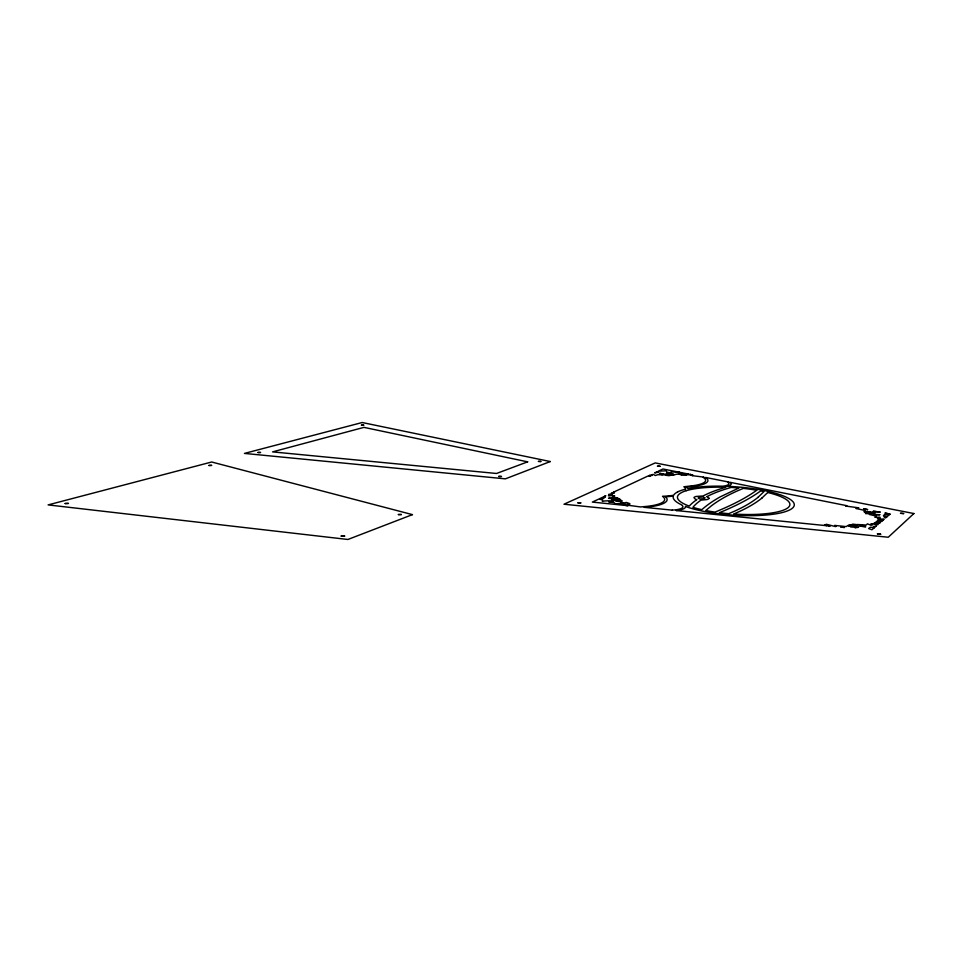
<?xml version="1.0" encoding="UTF-8"?>
<svg xmlns="http://www.w3.org/2000/svg" width="962" height="962" viewBox="0 0 962 962"><rect width="100%" height="100%" fill="white"/><g stroke="black" fill="none" stroke-linecap="round" stroke-linejoin="round"><path stroke-width="1.44" d="M709.102 498.28L706.998 496.608M703.294 477.32L703.968 477.128L692.015 475.637L693.145 475.324L689.814 474.326L691.618 474.795L685.93 474.783L686.844 474.35L685.473 474.627L686.315 475.288L681.18 475.132L681.409 474.507L676.983 474.146L672.438 475.252L669.468 474.771L671.248 475.228L668.843 475.697L665.524 475.204L666.69 474.891L657.767 474.699L655.399 475.529L653.294 474.41L651.551 474.759L652.32 475.42L649.975 475.084L649.073 475.613L650.829 475.937L647.654 476.166L613.263 492.291L614.526 492.316L613.311 492.688L614.153 493.205L611.135 493.29L612.902 493.326L611.676 493.698L612.529 494.215L608.633 494.456L611.507 494.901L608.429 495.695L614.634 495.767L612.95 496.885L618.061 498.136L616.822 498.52L617.424 499.025L619.805 498.965L619.263 499.458L620.779 499.915L618.35 499.927L622.161 500.853L620.49 502.008L624.278 502.922L626.406 502.441L629.882 503.679L627.02 503.908L629.617 504.641L628.378 505.038L628.895 505.363L640.512 506.95L644.54 506.589A38.396 9.175 2.8 0 0 663.78 497.438L662.529 496.296L663.539 496.248A35.871 8.273 3 0 0 673.616 495.274A60.317 14.129 3.9 0 1 677.501 491.991M208.898 465.44L211.736 465.367L208.922 465.524M498.701 476.394L501.515 476.467L498.725 476.479M257.9 452.441L260.594 452.477L257.924 452.549M538.419 461.339L541.077 461.495L538.467 461.459M767.748 492.472L762 497.979M758.092 497.258L763.972 491.606L760.653 490.933A564.838 114.298 -0.9 0 1 722.702 511.327L719.36 512.698A55.952 13.107 3.9 0 0 728.751 513.672L734.968 510.978A368.085 80.531 0.5 0 0 758.104 497.258M363.672 425.144L361.339 425.12L363.696 425.12M727.801 482.178L728.883 482.07L705.663 477.465L707.431 479.088A37.746 8.405 3.1 0 1 692.64 486.447L686.423 486.952A38.239 8.814 3 0 1 687.902 488.648A60.462 14.153 3.9 0 1 718.987 486.147L722.823 486.195A16.126 3.595 3.5 0 0 727.813 482.359M626.154 505.507L628.138 505.699L592.327 502.092L598.797 499.062L602.513 499.831L602.38 501.43C603.968 500.384 621.536 500.793 608.79 501.984L613.924 502.561L615.512 503.884L622.029 503.09L622.727 503.415L621.272 504.04L625.685 504.389L623.364 504.701L625.372 505.423M672.27 510.125L672.606 510.088A17.569 4.269 3.2 0 0 682.058 505.351L682.058 505.05A60.762 14.226 3.9 0 1 673.292 496.055A38.227 8.814 3 0 1 665.5 496.777L666.353 497.655A40.849 9.764 2.8 0 1 644.107 507.311L672.185 510.137M889.573 514.478L884.583 514.49L883.356 515.812L887.397 516.366L890.078 514.045L884.932 513.023L889.886 514.213M728.871 514.838L731.012 514.959A60.762 14.226 3.9 0 0 784.595 511.904L786.808 511.147A61.051 14.298 3.9 0 0 791.486 508.886A60.654 14.202 3.9 0 0 767.76 491.305L763.203 490.343A60.45 14.153 3.9 0 0 726.803 486.303A18.47 4.125 3.5 0 0 729.978 482.311L846.849 505.699L845.67 506.06L858.838 507.852L855.891 508.465L865.379 510.557L863.936 511.664L865.788 511.976L864.61 512.349L868.181 512.902L865.68 512.614L866.726 513.191L865.547 513.564L869.864 513.708L870.538 514.081L869.359 514.442L876.286 516.137L874.867 517.291L880.002 517.195L880.17 517.953L877.272 518.109L881.228 519.516L884.174 519.155L883.128 520.069L883.26 519.492L879.076 519.143L879.593 519.745L877.921 519.997L880.939 520.61L877.296 520.478L878.39 521.079L877.2 521.464L877.669 522.017L875.697 522.162L878.27 522.775L874.35 522.703L875.48 523.304L874.314 523.713L878.21 524.338L877.633 524.831L876.55 523.869L870.863 523.869L872.63 524.735L870.935 525.252L867.459 523.845L866.077 525.06L857.539 524.494L856.3 525.18L857.094 524.687L852.909 524.146L850.937 524.891L853.282 525.3L849.422 524.711L846.115 526.599L834.619 525.408L836.303 526.286L835.509 526.587L826.514 524.29L824.47 525.036L827.092 525.745L676.021 510.521A20.058 4.87 3.2 0 0 685.365 506.409L689.405 507.792A60.654 14.202 3.9 0 0 701.322 510.858L702.428 511.111A60.414 14.153 3.9 0 0 728.595 514.778M703.306 477.368L705.11 478.98A35.474 7.9 3.1 0 1 690.584 486.002L683.862 486.76A36.171 8.333 3 0 1 685.738 489.141L682.864 489.911A60.762 14.226 3.9 0 0 677.561 491.955M767.724 492.484A56.313 13.191 3.9 0 1 787.253 508.261A56.698 13.276 3.9 0 1 782.888 510.353L780.891 511.014A56.409 13.215 3.9 0 1 733.693 514.033L739.658 511.399A372.126 81.481 0.5 0 0 762.012 497.979M756.721 490.223A56.133 13.143 3.9 0 0 743.265 488.383L737.577 490.812A753.751 169.829 10 0 0 711.411 505.82L705.747 510.521A56.289 13.179 3.9 0 0 715.006 512.109L718.373 510.714A560.87 113.36 -0.9 0 0 756.757 490.223M686.231 490.716A56.289 13.179 3.9 0 1 720.009 487.145A54.341 12.71 3.9 0 1 722.943 487.145L725.925 487.217A283.886 67.629 6.3 0 0 703.102 495.959L696.079 496.452A12.085 2.838 3.6 0 0 693.939 497.631L695.322 499.182A6.205 1.455 3.5 0 0 696.885 499.627A293.783 69.949 6.4 0 0 689.261 506.108A56.289 13.179 3.9 0 1 681.445 492.616A56.77 13.3 3.9 0 1 686.207 490.68M706.974 496.608A279.545 66.558 6.3 0 1 731.144 487.433A55.784 13.059 3.9 0 1 738.948 487.974L720.358 496.789A777.909 174.892 10.1 0 0 702.765 508.85L701.791 509.68A56.289 13.179 3.9 0 1 692.905 507.323A291.799 69.408 6.4 0 1 701.045 500.12L706.769 499.603A11.989 2.814 3.5 0 0 709.102 498.28M65.127 503.559L68.47 503.403L65.151 503.511M830.23 525.805L828.102 525.841L830.23 525.805M344.624 536.05L341.197 536.062L344.624 536.05M704.833 497.811L704.809 497.919A8.658 2.032 3.5 0 1 704.545 498.28L704.064 498.544A8.73 2.044 3.5 0 1 703.438 498.749L699.687 498.989L698.184 498.075A8.694 2.044 3.6 0 1 698.46 497.703L698.941 497.438A8.778 2.068 3.6 0 1 699.566 497.234L702.909 496.957L704.833 497.811M401.394 514.514L398.196 514.55L401.382 514.55M903.631 513.576L900.444 513.251L903.619 513.6M580.783 502.934L577.729 502.825L580.783 502.91M880.687 534.175L877.32 533.838L880.603 534.283M840.92 527.02L844.359 527.489L840.92 527.02M660.088 466.329L657.395 466.185L660.1 466.257M873.616 514.598L879.797 514.706L873.616 514.598M868.842 512.493L871.764 513.816L875.564 512.866L873.075 511.375L873.664 512.674L868.999 511.58L870.983 512.457L868.842 512.493M666.522 473.304L665.62 474.531L673.015 474.001L674.109 474.651L667.989 473.436L670.033 473.16L666.522 473.304M616.943 499.939L614.73 500.168L616.714 500.974L612.926 500.132L613.047 500.841L611.604 499.843L615.56 498.809L616.173 499.266L614.465 499.531L616.943 499.939M614.177 497.919L611.916 498.196C620.658 499.518 598.689 497.919 614.177 497.919M913.9 513.54L888.251 537.241L563.985 504.22L655.206 462.914L913.9 513.54M679.569 472.378L678.463 473.364L688.888 474.146L662.95 468.999L658.393 471.139L666.365 470.827L666.822 472.174L671.476 472.967L671.043 471.849L679.569 472.378M874.242 527.777L871.933 529.773L868.59 528.511L870.49 527.176L874.242 527.777M876.25 526.034L874.698 527.38L873.4 526.515L876.25 526.034M879.965 522.811L878.486 522.955L879.965 522.811M882.695 520.442L881.589 521.139L882.695 520.442M887.072 516.654L885.545 517.977L884.114 516.955L887.072 516.654M660.028 473.304L659.307 473.905L662.121 474.711L662.818 474.519L662.036 474.062L664.357 474.242L660.028 473.304M604.93 497.246L603.354 498.508L599.759 498.617L603.114 497.041L604.93 497.246M861.387 525.216L862.361 526.094L859.619 525.949L865.572 527.068L865.511 526.202L861.387 525.216M853.571 525.565L854.701 526.491L850.564 526.611L856.769 527.2L854.917 527.681L858.549 527.344L857.876 525.601L853.571 525.565M605.651 495.851L604.28 496.5L605.651 495.851M657.419 471.596L654.641 472.895L658.645 472.222L657.419 471.596M863.563 508.79L867.568 509.583L863.563 508.79M412.445 514.622L347.907 539.478L48.1 504.906L211.676 462L412.445 514.622M550.3 461.544L505.387 478.848L244.432 453.415L362.205 422.522L550.3 461.544M527.657 461.844L496.524 473.484L272.547 451.887L363.949 427.368L527.657 461.844M618.398 500.781L616.943 501.034L619.925 500.962L618.398 500.781M867.832 511.604L866.341 511.628L867.832 511.604M880.05 512.061L873.652 511.291L880.05 512.061M880.639 521.957L877.777 521.488L880.639 521.957M606.469 497.414L606.469 497.414M849.771 525.937L848.424 525.721L850.42 526.551L849.771 525.937"/></g></svg>
